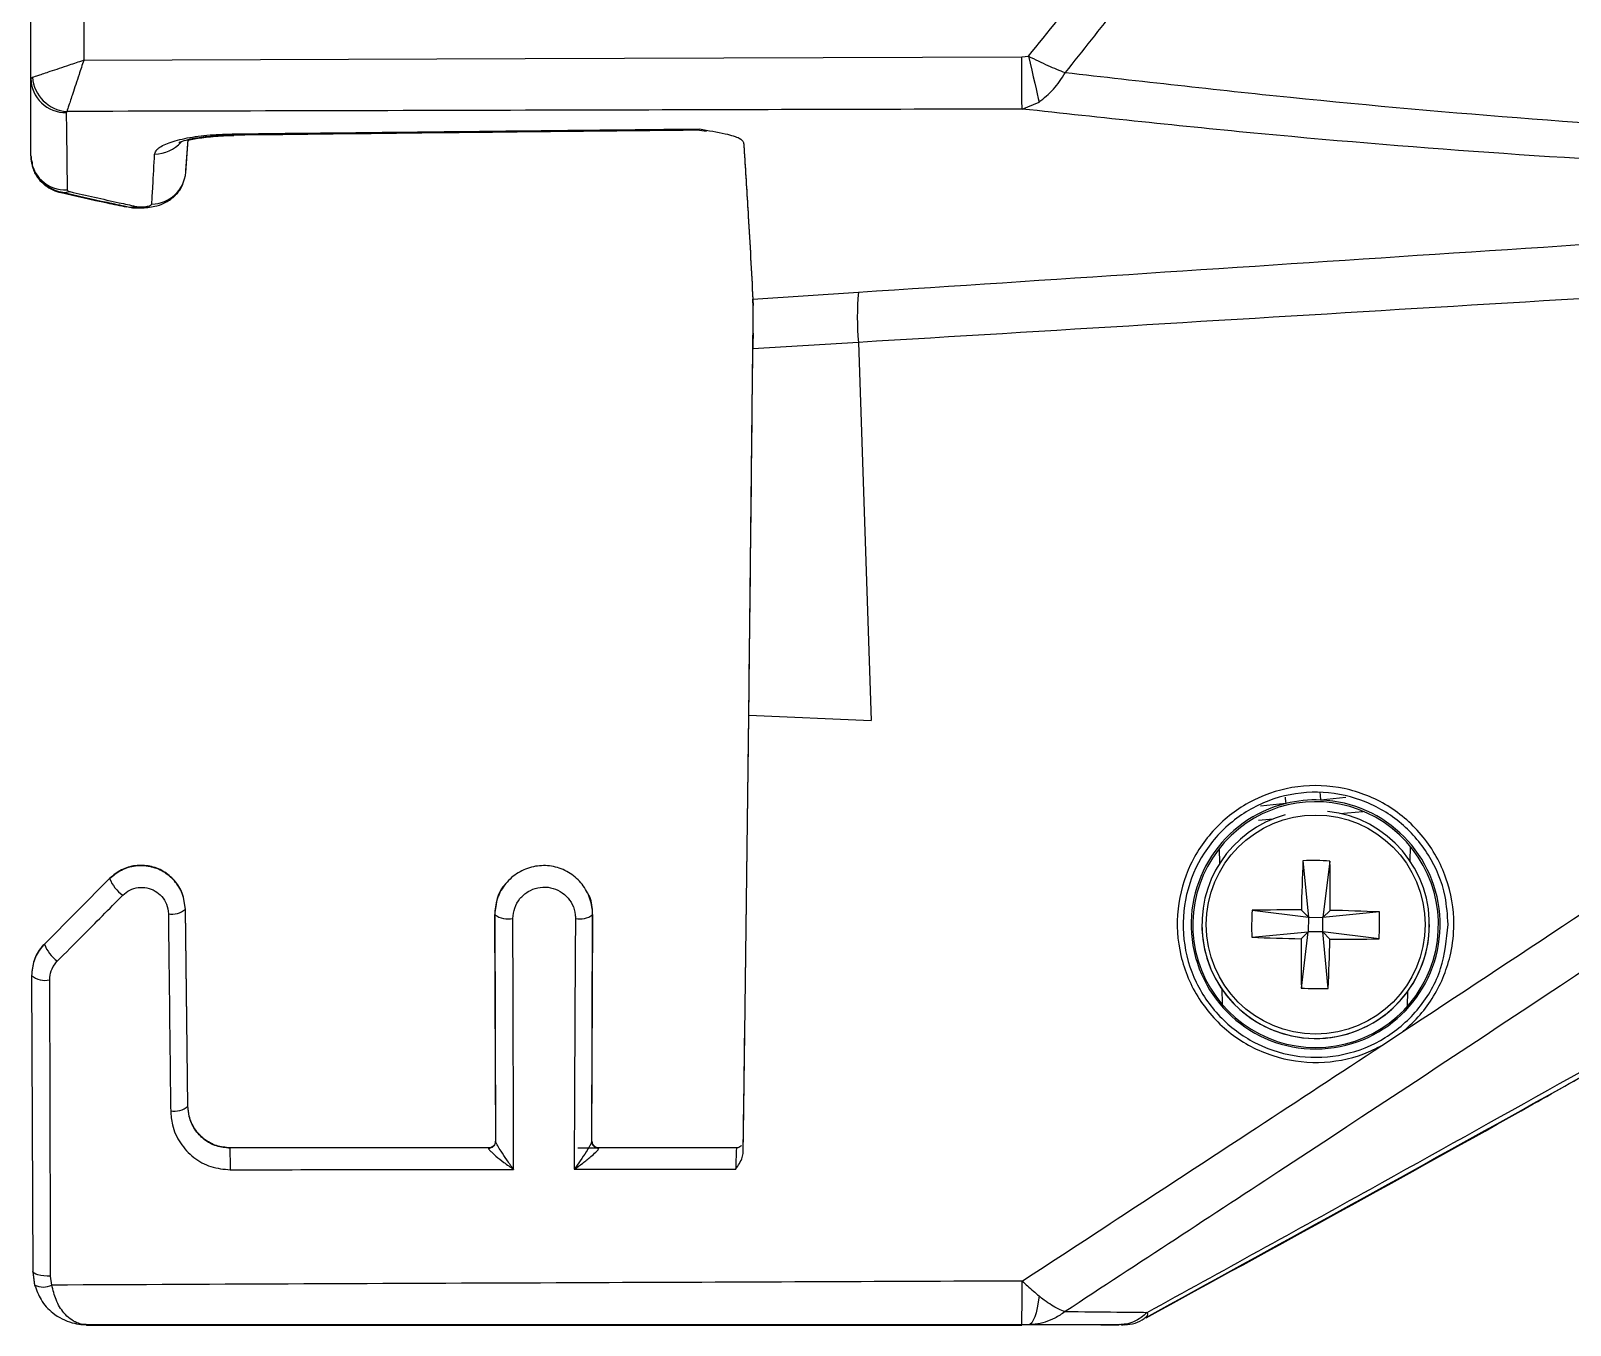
# Model space of a CAD drawing. Extents: x 8 to 113, y 1 to 87.
# Drawn here: x 66.943 to 69.122, y 33.387 to 35.217 of the extents above; entities that cross this region are included whole.
import ezdxf

# ---------------------------------------------------------------- set-up
doc = ezdxf.new("R2010")
doc.units = 0
doc.header["$MEASUREMENT"] = 0
doc.layers.add('OBJECT', color=7, linetype='CONTINUOUS')

msp = doc.modelspace()

# ---------------------------------------------------------------- linework, layer by layer
at = {"layer": 'OBJECT'}
for p, q in [((66.9434, 35.1498), (66.9434, 35.3809)), ((67.0184, 35.3554), (67.0184, 35.1757)), ((68.3457, 35.1803), (68.3552, 35.1813)), ((66.9434, 35.1498), (66.9458, 35.1514)), ((66.9434, 35.0405), (66.9434, 35.1498)), ((68.346, 35.1065), (68.3701, 35.1164)), ((66.9944, 35.1031), (66.9936, 35.1014)), ((67.8895, 35.0767), (67.8995, 35.0754)), ((67.1628, 35.0162), (67.166, 35.0633)), ((67.1628, 35.017), (67.1659, 35.0632)), ((67.1629, 35.0197), (67.1659, 35.0632)), ((67.9651, 34.8376), (68.1144, 34.8475)), ((67.9651, 34.837), (67.9653, 34.8285)), ((67.9594, 34.2491), (67.9651, 34.7674)), ((68.1144, 34.7765), (67.9651, 34.7674)), ((68.1144, 34.7765), (68.1324, 34.2419)), ((67.9594, 34.2491), (68.1324, 34.2419)), ((68.7193, 34.1244), (68.6835, 34.1208)), ((68.8043, 34.133), (68.7684, 34.1293)), ((68.7956, 34.1105), (68.8282, 34.1132)), ((68.6804, 34.1009), (68.7015, 34.1027)), ((68.6251, 34.061), (68.6255, 34.0396)), ((68.8951, 34.0428), (68.8955, 34.0636)), ((68.7435, 34.0435), (68.7513, 33.9636)), ((68.7816, 34.0431), (68.7718, 33.9633)), ((67.0549, 34.0184), (66.9626, 33.9257)), ((67.1642, 33.818), (67.1622, 33.975)), ((67.1642, 33.8175), (67.1622, 33.9745)), ((67.5995, 33.9666), (67.6008, 33.644)), ((67.5998, 33.9671), (67.6011, 33.6468)), ((67.7371, 33.6467), (67.7383, 33.9671)), ((67.7373, 33.6465), (67.7385, 33.9666)), ((68.6715, 33.9734), (68.7513, 33.9636)), ((68.7513, 33.9636), (68.7413, 33.9738)), ((68.7513, 33.9636), (68.751, 33.9431)), ((68.7513, 33.9636), (68.7718, 33.9633)), ((68.7715, 33.9428), (68.7718, 33.9633)), ((68.782, 33.9733), (68.7718, 33.9633)), ((68.8517, 33.9711), (68.7718, 33.9633)), ((68.6004, 33.9532), (68.6004, 33.9532)), ((68.671, 33.9354), (68.751, 33.9431)), ((68.7407, 33.9331), (68.751, 33.9431)), ((68.7412, 33.8634), (68.751, 33.9431)), ((68.7715, 33.9428), (68.751, 33.9431)), ((68.7792, 33.8629), (68.7715, 33.9428)), ((68.7715, 33.9428), (68.7815, 33.9326)), ((68.8512, 33.933), (68.7715, 33.9428)), ((68.9224, 33.9532), (68.9224, 33.9532)), ((66.9444, 33.8814), (66.9463, 33.4624)), ((66.9444, 33.8809), (66.9463, 33.4619)), ((68.6286, 33.8621), (68.629, 33.8405)), ((68.8916, 33.838), (68.8919, 33.859)), ((67.1658, 33.6963), (67.1642, 33.8182)), ((67.1658, 33.6958), (67.1642, 33.8177)), ((67.1658, 33.6959), (67.1642, 33.8175)), ((68.8553, 33.7823), (68.8817, 33.7997)), ((67.5912, 33.6374), (67.2254, 33.6374)), ((67.5912, 33.6374), (67.591, 33.637)), ((67.601, 33.6458), (67.601, 33.6458)), ((67.746, 33.6372), (67.7172, 33.6372)), ((67.7371, 33.6469), (67.7373, 33.6469)), ((67.7373, 33.6469), (67.7373, 33.6465)), ((67.7412, 33.6391), (67.7406, 33.6395)), ((67.7451, 33.6372), (67.7431, 33.638)), ((67.747, 33.6369), (67.7469, 33.6374)), ((67.9516, 33.6451), (67.9518, 33.6468)), ((67.9517, 33.6458), (67.9518, 33.6468)), ((67.9517, 33.6457), (67.9517, 33.6459)), ((67.9518, 33.6468), (67.9519, 33.6468)), ((66.9463, 33.4624), (66.9488, 33.4434)), ((66.9463, 33.4619), (66.9488, 33.4429)), ((66.9731, 33.4434), (66.9714, 33.4561)), ((67.0254, 33.3874), (67.0222, 33.3874)), ((67.0254, 33.387), (67.0222, 33.3869)), ((67.1421, 33.3874), (67.0254, 33.3874)), ((67.1421, 33.387), (67.0254, 33.387)), ((67.1712, 33.3874), (67.1421, 33.3874)), ((67.1712, 33.387), (67.1421, 33.387)), ((67.9492, 33.3874), (67.1712, 33.3874)), ((67.9492, 33.387), (67.1712, 33.387)), ((67.9907, 33.3874), (67.9492, 33.3874)), ((67.9907, 33.387), (67.9492, 33.387)), ((68.4575, 33.3874), (67.9907, 33.3874)), ((68.4575, 33.387), (67.9907, 33.387))]:
    msp.add_line(p, q, dxfattribs=at)
at = {"layer": 'OBJECT', "flags": 128}
for points in [[(67.0184, 35.1757), (67.6428, 35.1779), (68.3457, 35.1803)], [(68.346, 35.1065), (68.346, 35.1099), (68.3459, 35.1155), (68.3459, 35.123), (68.3459, 35.1322), (68.3458, 35.1429), (68.3458, 35.1547), (68.3458, 35.1673), (68.3457, 35.1803)], [(68.3552, 35.1813), (68.3575, 35.1714), (68.3597, 35.1616), (68.3619, 35.1522), (68.3639, 35.1433), (68.3658, 35.1352), (68.3675, 35.1279), (68.3689, 35.1216), (68.3701, 35.1164)], [(66.9936, 35.1014), (66.9939, 35.0762), (66.9948, 34.9921)], [(67.2283, 35.0699), (67.2283, 35.0699), (67.2283, 35.0713)], [(66.9862, 34.9893), (66.9909, 34.9887), (66.9988, 34.9897)], [(67.0791, 34.9685), (67.0837, 34.9679), (67.0916, 34.9689)], [(68.7183, 34.1335), (68.7185, 34.1314), (68.7193, 34.1244)], [(68.7673, 34.14), (68.7677, 34.1363), (68.7684, 34.1293)], [(67.6265, 33.607), (67.6264, 33.6558), (67.6259, 33.851), (67.6256, 33.9617)], [(67.7141, 33.9618), (67.7138, 33.913), (67.7128, 33.7175), (67.7122, 33.6071)], [(66.9714, 33.4561), (66.9713, 33.5045), (66.9707, 33.6979), (66.9701, 33.8751)], [(67.9419, 33.6374), (67.8441, 33.6374), (67.7469, 33.6374)], [(67.7122, 33.6071), (67.7622, 33.6072), (67.9409, 33.6074)], [(66.9714, 33.4561), (66.9665, 33.4562), (66.9617, 33.4565), (66.9574, 33.4571), (66.9535, 33.4579), (66.9504, 33.4589), (66.9481, 33.46), (66.9467, 33.4612), (66.9463, 33.4624)], [(68.3701, 33.428), (68.3689, 33.4192), (68.3675, 33.4113), (68.3658, 33.4043), (68.3639, 33.3984), (68.3619, 33.3936), (68.3597, 33.3902), (68.3575, 33.3881), (68.3552, 33.3874)], [(67.0222, 33.3874), (67.6443, 33.3874), (68.3457, 33.3874)], [(67.0222, 33.3869), (67.6443, 33.3869), (68.3457, 33.3869)], [(68.4866, 33.387), (68.4879, 33.3871), (68.4889, 33.3872)]]:
    msp.add_lwpolyline(points, dxfattribs=at)
at = {"layer": 'OBJECT'}
msp.add_circle((68.7614, 33.9532), 0.1549, dxfattribs=at)
for centre, radius, start, end in [((66.9926, 35.1506), 0.0492, 180.9638, 271.14), ((66.998, 35.1552), 0.0523, 184.1791, 266.0221), ((67.1182, 35.0931), 0.0504, 270.5065, 318.4926), ((66.9926, 35.0413), 0.0493, 180.9941, 272.5595), ((67.1139, 35.0211), 0.049, 270.8111, 355.2597), ((68.5205, 34.812), 0.4076, 175.0055, 184.9945), ((68.7614, 33.9532), 0.161, 269.2556, 83.9907), ((68.7614, 33.9532), 0.161, 105.5527, 269.2557), ((71.5091, 33.9198), 2.7684, 177.4387, 178.8821), ((68.7574, 33.6475), 0.3962, 86.5041, 92.0083), ((66.0167, 33.9912), 2.7654, 359.6304, 1.0753), ((67.1045, 34.0379), 0.0533, 201.4436, 234.3863), ((67.1433, 33.9967), 0.0287, 259.3454, 310.9688), ((67.6191, 33.9946), 0.0335, 234.9488, 281.3305), ((67.72, 33.9928), 0.0316, 259.2803, 305.4574), ((69.0674, 33.9492), 0.3966, 176.5064, 182.006), ((68.7235, 31.2088), 2.7651, 89.6317, 91.0768), ((68.7281, 31.2132), 2.7606, 87.4343, 88.8818), ((68.4557, 33.9572), 0.3963, 356.5041, 2.0082), ((68.7614, 33.9532), 0.161, 179.9998, 269.2559), ((68.7614, 33.9532), 0.161, 269.257, 359.9987), ((67.0105, 33.9434), 0.0511, 200.3256, 234.7956), ((68.7947, 36.7014), 2.7688, 267.4398, 268.883), ((71.5107, 33.9153), 2.77, 179.6305, 181.0731), ((66.0104, 33.9868), 2.7716, 357.4387, 358.8805), ((68.7994, 36.7094), 2.7769, 269.6309, 271.0699), ((66.9637, 33.9043), 0.03, 229.9135, 282.4225), ((68.7653, 34.2593), 0.3966, 266.5068, 272.0056), ((67.1467, 33.7186), 0.0293, 259.2148, 310.5978), ((66.6095, 33.6155), 0.6163, 359.1609, 2.0412), ((67.5912, 33.6469), 0.00987, 269.1326, 359.7089), ((67.7469, 33.6467), 0.00985, 180.3927, 270.7099), ((67.7473, 33.6469), 0.01, 179.9969, 232.1342), ((66.961, 33.4682), 0.0276, 243.9372, 296.0795), ((64.1171, 33.4354), 4.2289, 359.3502, 0.185)]:
    msp.add_arc(centre, radius, start, end, dxfattribs=at)
for centre, major_axis, ratio, start_param, end_param in [((68.7614, 33.9531), (0.1738, 0), 0.999993, 1.061966, 2.246379), ((68.7614, 33.9534), (0, 0.1761), 0.999992, 0.241592, 6.243051), ((68.7614, 33.9534), (0, 0.1761), 0.999992, 6.243051, 6.524777), ((68.7614, 33.9531), (0.1738, 0), 0.999993, 2.246379, 7.345151)]:
    msp.add_ellipse(centre, major_axis=major_axis, ratio=ratio, start_param=start_param, end_param=end_param, dxfattribs=at)
for points, knots in [([(68.3552, 35.1813), (68.3829, 35.2154), (68.4265, 35.269), (68.4683, 35.3239), (68.4835, 35.3438)], [0, 0, 0, 0, 0.636851, 1, 1, 1, 1]), ([(68.5232, 35.3081), (68.5089, 35.289), (68.471, 35.2384), (68.4316, 35.189), (68.4071, 35.1582)], [0, 0, 0, 0, 0.376845, 1, 1, 1, 1]), ([(68.3552, 35.1813), (68.3644, 35.1767), (68.378, 35.17), (68.3951, 35.1627), (68.4031, 35.1596), (68.407, 35.1582), (68.4071, 35.1582)], [0, 0, 0, 0, 0.507896, 0.747889, 0.993599, 1, 1, 1, 1]), ([(66.9458, 35.1514), (66.9484, 35.1523), (66.9538, 35.1541), (66.9717, 35.1601), (66.9945, 35.1677), (67.0114, 35.1734), (67.0183, 35.1757), (67.0184, 35.1757)], [0, 0, 0, 0, 0.223436, 0.473075, 0.787203, 0.996535, 1, 1, 1, 1]), ([(67.0184, 35.1757), (67.0183, 35.1756), (67.0161, 35.1688), (67.0105, 35.1518), (67.0029, 35.129), (66.997, 35.111), (66.9952, 35.1056), (66.9944, 35.1031)], [0, 0, 0, 0, 0.003461, 0.212793, 0.526924, 0.776562, 1, 1, 1, 1]), ([(68.3701, 35.1164), (68.3771, 35.122), (68.3873, 35.1302), (68.3992, 35.1454), (68.4045, 35.1537), (68.407, 35.1581), (68.4071, 35.1582)], [0, 0, 0, 0, 0.508663, 0.74828, 0.993606, 1, 1, 1, 1]), ([(68.4071, 35.1582), (68.5133, 35.1461), (68.8478, 35.1079), (69.3555, 35.0699), (69.9277, 35.0464), (70.37, 35.0406), (70.6372, 35.0436), (70.7354, 35.0447)], [0, 0, 0, 0, 0.135815, 0.427546, 0.64934, 0.871132, 1, 1, 1, 1]), ([(68.346, 35.1065), (68.3263, 35.1064), (68.1066, 35.1059), (67.656, 35.1047), (67.2252, 35.1036), (66.9944, 35.1031)], [0, 0, 0, 0, 0.043725, 0.487633, 1, 1, 1, 1]), ([(70.5426, 35.0068), (70.4964, 35.0061), (70.2799, 35.0026), (69.8897, 35.0039), (69.3159, 35.0227), (68.8007, 35.0574), (68.4589, 35.0943), (68.346, 35.1065)], [0, 0, 0, 0, 0.064098, 0.300034, 0.53597, 0.846666, 1, 1, 1, 1]), ([(67.1186, 35.0428), (67.1193, 35.0449), (67.1211, 35.0502), (67.1349, 35.0581), (67.1597, 35.0652), (67.192, 35.0701), (67.2162, 35.0709), (67.2283, 35.0713)], [0, 0, 0, 0, 0.151543, 0.369849, 0.581663, 0.790624, 1, 1, 1, 1]), ([(67.2283, 35.0713), (67.2616, 35.0717), (67.4283, 35.0735), (67.6486, 35.0758), (67.8357, 35.0778), (67.8894, 35.0783)], [0, 0, 0, 0, 0.151261, 0.756304, 1, 1, 1, 1]), ([(67.2283, 35.0699), (67.3237, 35.071), (67.5441, 35.0735), (67.7646, 35.0758), (67.8897, 35.0771)], [0, 0, 0, 0, 0.432599, 1, 1, 1, 1]), ([(67.8894, 35.0783), (67.8894, 35.0783), (67.9021, 35.0761), (67.9243, 35.0724), (67.9475, 35.0659), (67.9506, 35.0614), (67.952, 35.0594)], [0, 0, 0, 0, 0.002566, 0.427489, 0.744599, 1, 1, 1, 1]), ([(67.8897, 35.0779), (67.8896, 35.0777), (67.8895, 35.0773), (67.8894, 35.078), (67.8894, 35.0783)], [0, 0, 0, 0, 0.5642591, 1, 1, 1, 1]), ([(67.1527, 35.0592), (67.1527, 35.0592), (67.1528, 35.0592), (67.158, 35.0614), (67.17, 35.0645), (67.1865, 35.0674), (67.2001, 35.0683), (67.2053, 35.0687)], [0, 0, 0, 0, 0.098992, 0.283662, 0.512773, 0.813205, 1, 1, 1, 1]), ([(67.1659, 35.0622), (67.1688, 35.0629), (67.1771, 35.065), (67.1983, 35.0676), (67.2184, 35.0692), (67.2293, 35.0689), (67.2304, 35.0688)], [0, 0, 0, 0, 0.187849, 0.547523, 0.956208, 1, 1, 1, 1]), ([(67.2053, 35.0687), (67.2094, 35.0691), (67.2168, 35.0698), (67.2248, 35.0697), (67.2283, 35.0696)], [0, 0, 0, 0, 0.554371, 1, 1, 1, 1]), ([(67.952, 35.0594), (67.9525, 35.0517), (67.9548, 35.017), (67.9595, 34.9429), (67.963, 34.8768), (67.9651, 34.8376)], [0, 0, 0, 0, 0.1035658, 0.4686572, 1, 1, 1, 1]), ([(67.952, 35.0585), (67.9525, 35.0508), (67.9548, 35.0161), (67.9595, 34.9422), (67.963, 34.8761), (67.9651, 34.837)], [0, 0, 0, 0, 0.103566, 0.468657, 1, 1, 1, 1]), ([(66.9438, 35.0395), (66.9442, 35.0335), (66.9451, 35.0222), (66.9533, 35.0082), (66.9633, 34.9983), (66.9745, 34.992), (66.9821, 34.9891), (66.9861, 34.9885), (66.9861, 34.9885)], [0, 0, 0, 0, 0.247971, 0.464292, 0.654103, 0.827171, 0.999781, 1, 1, 1, 1]), ([(66.9449, 35.0331), (66.9453, 35.0295), (66.9461, 35.0208), (66.9534, 35.0091), (66.9633, 34.9992), (66.9745, 34.9929), (66.9822, 34.99), (66.9862, 34.9893), (66.9862, 34.9893)], [0, 0, 0, 0, 0.1623868, 0.403, 0.6141725, 0.8067121, 0.9988897, 1, 1, 1, 1]), ([(67.1146, 34.9721), (67.1151, 34.9803), (67.1164, 35.0039), (67.1178, 35.0274), (67.1186, 35.0428)], [0, 0, 0, 0, 0.347831, 1, 1, 1, 1]), ([(68.1144, 34.8475), (68.6587, 34.8834), (69.468, 34.9368), (70.2774, 34.9895), (70.5426, 35.0068)], [0, 0, 0, 0, 0.672377, 1, 1, 1, 1]), ([(66.9861, 34.9895), (67.0078, 34.9844), (67.0388, 34.977), (67.0699, 34.9708), (67.0792, 34.9689)], [0, 0, 0, 0, 0.700023, 1, 1, 1, 1]), ([(66.9862, 34.9886), (67.0078, 34.9835), (67.0388, 34.9762), (67.0699, 34.97), (67.0792, 34.9681)], [0, 0, 0, 0, 0.700058, 1, 1, 1, 1]), ([(66.9948, 34.9921), (66.995, 34.9917), (66.9953, 34.9909), (66.9972, 34.9901), (66.9985, 34.9898), (66.9988, 34.9897)], [0, 0, 0, 0, 0.44107, 0.883148, 1, 1, 1, 1]), ([(66.9988, 34.9897), (67.0221, 34.9844), (67.053, 34.9774), (67.0839, 34.9706), (67.0916, 34.9689)], [0, 0, 0, 0, 0.752707, 1, 1, 1, 1]), ([(67.0792, 34.9688), (67.0805, 34.9684), (67.0874, 34.9664), (67.1021, 34.9664), (67.1203, 34.9685), (67.1367, 34.9749), (67.1496, 34.9853), (67.1577, 34.9958), (67.1592, 35.0027), (67.1595, 35.0042)], [0, 0, 0, 0, 0.044206, 0.228662, 0.442491, 0.609596, 0.783, 0.952457, 1, 1, 1, 1]), ([(70.7354, 34.9844), (70.651, 34.9236), (70.3909, 34.736), (69.9488, 34.4301), (69.3603, 34.0332), (68.8455, 33.6927), (68.511, 33.474), (68.4071, 33.406)], [0, 0, 0, 0, 0.11076, 0.341606, 0.572454, 0.867109, 1, 1, 1, 1]), ([(67.0916, 34.9689), (67.0927, 34.9687), (67.095, 34.9683), (67.0994, 34.9681), (67.1039, 34.9683), (67.1081, 34.9689), (67.1115, 34.9698), (67.114, 34.9709), (67.1144, 34.9717), (67.1146, 34.9721)], [0, 0, 0, 0, 0.140408, 0.280744, 0.419016, 0.557115, 0.697838, 0.842811, 1, 1, 1, 1]), ([(70.5426, 34.9237), (70.2774, 34.9076), (69.468, 34.8584), (68.6587, 34.8094), (68.1144, 34.7765)], [0, 0, 0, 0, 0.327623, 1, 1, 1, 1]), ([(68.8817, 33.7997), (69.0447, 33.9072), (69.3883, 34.134), (69.9106, 34.4848), (70.3008, 34.7529), (70.5103, 34.9008), (70.5426, 34.9237)], [0, 0, 0, 0, 0.292473, 0.616502, 0.940788, 1, 1, 1, 1]), ([(67.9651, 34.7674), (67.9652, 34.7771), (67.9654, 34.7965), (67.9654, 34.8197), (67.9653, 34.8328), (67.9652, 34.8364), (67.9651, 34.8376)], [0, 0, 0, 0, 0.287729, 0.575484, 0.862662, 1, 1, 1, 1]), ([(67.9653, 34.7894), (67.9653, 34.7865), (67.9653, 34.7797), (67.9652, 34.7716), (67.9651, 34.7669)], [0, 0, 0, 0, 0.4117454, 1, 1, 1, 1]), ([(67.9516, 33.6453), (67.9523, 33.6923), (67.9547, 33.8724), (67.9595, 34.2462), (67.963, 34.5731), (67.9651, 34.7669)], [0, 0, 0, 0, 0.1256711, 0.4817596, 1, 1, 1, 1]), ([(68.5232, 33.4048), (68.6285, 33.4628), (68.9125, 33.6194), (69.3737, 33.8778), (70.0079, 34.2388), (70.4594, 34.5083), (70.7354, 34.6731)], [0, 0, 0, 0, 0.141609, 0.381809, 0.622074, 1, 1, 1, 1]), ([(68.5215, 33.3977), (68.7043, 33.4981), (69.1256, 33.7295), (69.7503, 34.0829), (70.2964, 34.397), (70.6025, 34.5819), (70.706, 34.6443)], [0, 0, 0, 0, 0.248952, 0.573755, 0.855928, 1, 1, 1, 1]), ([(67.9514, 33.6316), (67.9521, 33.6833), (67.9546, 33.8681), (67.9573, 34.074), (67.9591, 34.2281), (67.9594, 34.2491)], [0, 0, 0, 0, 0.251317, 0.898074, 1, 1, 1, 1]), ([(68.8817, 33.7997), (68.883, 33.8007), (68.9014, 33.8153), (68.9316, 33.8503), (68.9531, 33.9043), (68.9593, 33.9619), (68.9495, 34.0202), (68.9165, 34.0794), (68.8656, 34.1241), (68.8029, 34.1491), (68.7358, 34.1518), (68.6722, 34.1324), (68.6188, 34.0934), (68.5811, 34.0393), (68.563, 33.9753), (68.5671, 33.9083), (68.5935, 33.846), (68.6394, 33.796), (68.6992, 33.7644), (68.7654, 33.7547), (68.8189, 33.7644), (68.8468, 33.7782), (68.8553, 33.7823)], [0, 0, 0, 0, 0.004324, 0.058734, 0.113667, 0.148132, 0.204113, 0.260096, 0.316004, 0.371494, 0.426336, 0.480565, 0.534521, 0.588739, 0.643686, 0.699479, 0.755779, 0.811954, 0.867463, 0.922172, 0.976352, 1, 1, 1, 1]), ([(68.9489, 33.9534), (68.9468, 33.9321), (68.9427, 33.8897), (68.9101, 33.8331), (68.862, 33.7904), (68.8023, 33.7663), (68.7386, 33.7633), (68.6776, 33.7813), (68.6259, 33.8183), (68.5891, 33.8703), (68.5715, 33.932), (68.5753, 33.9965), (68.6006, 34.0562), (68.6443, 34.1039), (68.7011, 34.1342), (68.7642, 34.1439), (68.8267, 34.1323), (68.8821, 34.101), (68.9239, 34.0531), (68.9457, 34.001), (68.948, 33.9667), (68.9489, 33.9534)], [0, 0, 0, 0, 0.0543006, 0.10861, 0.1626463, 0.2161784, 0.2692566, 0.3221304, 0.3751485, 0.4286225, 0.4826746, 0.5371585, 0.5917056, 0.6459054, 0.6995241, 0.7526202, 0.8054863, 0.8584856, 0.9118998, 0.9658231, 1, 1, 1, 1]), ([(67.1622, 33.975), (67.1612, 33.9827), (67.1594, 33.9974), (67.1475, 34.0161), (67.1315, 34.0294), (67.112, 34.0368), (67.0912, 34.0375), (67.0709, 34.0317), (67.0602, 34.0229), (67.0549, 34.0184)], [0, 0, 0, 0, 0.158214, 0.301961, 0.442276, 0.580649, 0.719408, 0.860012, 1, 1, 1, 1]), ([(67.1622, 33.9745), (67.1612, 33.9822), (67.1594, 33.9969), (67.1475, 34.0155), (67.1315, 34.0289), (67.112, 34.0362), (67.0912, 34.0369), (67.0709, 34.0311), (67.0602, 34.0223), (67.0549, 34.0179)], [0, 0, 0, 0, 0.158213, 0.301961, 0.442277, 0.580649, 0.719408, 0.860013, 1, 1, 1, 1]), ([(67.7383, 33.9671), (67.7382, 33.9699), (67.7378, 33.9805), (67.7324, 33.9984), (67.7187, 34.0174), (67.6997, 34.0308), (67.6775, 34.0373), (67.6543, 34.0363), (67.6323, 34.0276), (67.6144, 34.0119), (67.6021, 33.9909), (67.6006, 33.975), (67.5998, 33.9671)], [0, 0, 0, 0, 0.03833, 0.147054, 0.253683, 0.358427, 0.462261, 0.566581, 0.672676, 0.781101, 0.89078, 1, 1, 1, 1]), ([(67.0735, 33.9946), (67.0767, 33.9972), (67.0831, 34.0026), (67.0954, 34.0061), (67.1079, 34.0057), (67.1197, 34.0012), (67.1293, 33.9932), (67.1364, 33.982), (67.1375, 33.9731), (67.138, 33.9685)], [0, 0, 0, 0, 0.139689, 0.279382, 0.417151, 0.554959, 0.695483, 0.840219, 1, 1, 1, 1]), ([(67.6153, 34.0109), (67.6153, 34.0108), (67.6092, 34.0055), (67.6022, 33.99), (67.6004, 33.9744), (67.5995, 33.9666)], [0, 0, 0, 0, 0.002982, 0.502052, 1, 1, 1, 1]), ([(67.6256, 33.9617), (67.6261, 33.9668), (67.6271, 33.9769), (67.6349, 33.9903), (67.6464, 34.0004), (67.6605, 34.006), (67.6754, 34.0067), (67.6896, 34.0025), (67.7017, 33.9939), (67.7104, 33.9818), (67.7138, 33.9704), (67.714, 33.9636), (67.7141, 33.9618)], [0, 0, 0, 0, 0.1098706, 0.2198787, 0.3281514, 0.4337081, 0.5373678, 0.6406879, 0.7452914, 0.8521855, 0.9614606, 1, 1, 1, 1]), ([(66.9811, 33.9017), (66.9927, 33.9133), (67.0235, 33.9443), (67.0543, 33.9753), (67.0735, 33.9946)], [0, 0, 0, 0, 0.3768752, 1, 1, 1, 1]), ([(67.7385, 33.9666), (67.7384, 33.9694), (67.7379, 33.9799), (67.736, 33.9912), (67.7312, 33.9977), (67.7312, 33.9978)], [0, 0, 0, 0, 0.2572001, 0.9875496, 1, 1, 1, 1]), ([(67.138, 33.9685), (67.1382, 33.9523), (67.1392, 33.8715), (67.1402, 33.7787), (67.1411, 33.7019), (67.1413, 33.6899)], [0, 0, 0, 0, 0.173989, 0.869945, 1, 1, 1, 1]), ([(66.9626, 33.9257), (66.9613, 33.9243), (66.955, 33.9176), (66.9465, 33.903), (66.9451, 33.8886), (66.9444, 33.8814)], [0, 0, 0, 0, 0.118786, 0.560682, 1, 1, 1, 1]), ([(66.9626, 33.9251), (66.9613, 33.9237), (66.955, 33.917), (66.9465, 33.9024), (66.9451, 33.8881), (66.9444, 33.8809)], [0, 0, 0, 0, 0.11878, 0.560683, 1, 1, 1, 1]), ([(66.9701, 33.8751), (66.9706, 33.8794), (66.9714, 33.888), (66.9765, 33.8968), (66.9803, 33.9008), (66.9811, 33.9017)], [0, 0, 0, 0, 0.440607, 0.881892, 1, 1, 1, 1]), ([(68.346, 33.449), (68.4566, 33.5212), (68.6264, 33.632), (68.7962, 33.7435), (68.8553, 33.7823)], [0, 0, 0, 0, 0.6515585, 1, 1, 1, 1]), ([(68.5215, 33.3972), (68.7045, 33.4972), (68.9217, 33.6159), (69.1373, 33.7378), (69.1713, 33.757)], [0, 0, 0, 0, 0.842682, 1, 1, 1, 1]), ([(67.1413, 33.6899), (67.1418, 33.6832), (67.1431, 33.6672), (67.1538, 33.6437), (67.1729, 33.623), (67.1978, 33.6091), (67.2164, 33.6073), (67.2257, 33.6065)], [0, 0, 0, 0, 0.1535845, 0.3709439, 0.5821926, 0.7909794, 1, 1, 1, 1]), ([(67.2254, 33.6374), (67.2188, 33.6381), (67.2056, 33.6393), (67.188, 33.6493), (67.1746, 33.6639), (67.1671, 33.6804), (67.1662, 33.6917), (67.1658, 33.6964)], [0, 0, 0, 0, 0.206045, 0.413201, 0.624802, 0.844343, 1, 1, 1, 1]), ([(67.2254, 33.6369), (67.2188, 33.6376), (67.2056, 33.6388), (67.188, 33.6487), (67.1746, 33.6634), (67.1671, 33.6799), (67.1662, 33.6912), (67.1658, 33.6959)], [0, 0, 0, 0, 0.206044, 0.413199, 0.624803, 0.844346, 1, 1, 1, 1]), ([(67.591, 33.637), (67.5911, 33.6365), (67.5913, 33.636), (67.5926, 33.6342), (67.5954, 33.6311), (67.6025, 33.6249), (67.6133, 33.6164), (67.6219, 33.6102), (67.6264, 33.6071), (67.6265, 33.607)], [0, 0, 0, 0, 0.096804, 0.119697, 0.243918, 0.426593, 0.695058, 0.995729, 1, 1, 1, 1]), ([(67.5946, 33.6381), (67.5945, 33.638), (67.5935, 33.6375), (67.5923, 33.6375), (67.5912, 33.6375)], [0, 0, 0, 0, 0.0973889, 1, 1, 1, 1]), ([(67.601, 33.6459), (67.601, 33.6458), (67.601, 33.6457), (67.6009, 33.645), (67.6005, 33.6436), (67.5994, 33.6415), (67.5974, 33.6393), (67.5955, 33.6385), (67.5946, 33.6381)], [0, 0, 0, 0, 0.124657, 0.221446, 0.321182, 0.535425, 0.763685, 1, 1, 1, 1]), ([(67.6265, 33.607), (67.6265, 33.6071), (67.6232, 33.6115), (67.617, 33.6201), (67.6094, 33.6316), (67.6043, 33.6398), (67.6022, 33.6436), (67.6012, 33.6458), (67.6011, 33.6463), (67.6011, 33.6468)], [0, 0, 0, 0, 0.0042653, 0.3049388, 0.5734098, 0.7560769, 0.8803029, 0.9031933, 1, 1, 1, 1]), ([(67.7371, 33.6467), (67.737, 33.6461), (67.7369, 33.6455), (67.7359, 33.6432), (67.7338, 33.6391), (67.7285, 33.6305), (67.7211, 33.6193), (67.7152, 33.6111), (67.7123, 33.6072), (67.7122, 33.6071)], [0, 0, 0, 0, 0.1003119, 0.1235844, 0.2522221, 0.4446766, 0.7262847, 0.9956595, 1, 1, 1, 1]), ([(67.7122, 33.6071), (67.7123, 33.6072), (67.7163, 33.61), (67.7246, 33.6159), (67.735, 33.6242), (67.7424, 33.6307), (67.7454, 33.6339), (67.7468, 33.6358), (67.7469, 33.6364), (67.747, 33.6369)], [0, 0, 0, 0, 0.004324, 0.273716, 0.555329, 0.747771, 0.876419, 0.899693, 1, 1, 1, 1]), ([(67.743, 33.6384), (67.7426, 33.6385), (67.7414, 33.6389), (67.7399, 33.6403), (67.7384, 33.642), (67.7377, 33.6436), (67.7373, 33.6448), (67.7372, 33.6454), (67.7371, 33.6458), (67.7371, 33.646), (67.7371, 33.6459), (67.7371, 33.6458)], [0, 0, 0, 0, 0.080512, 0.264538, 0.420041, 0.548044, 0.641318, 0.7085, 0.779371, 0.883166, 1, 1, 1, 1]), ([(67.7386, 33.642), (67.7383, 33.6424), (67.7379, 33.6433), (67.7376, 33.6445), (67.7374, 33.6452), (67.7374, 33.6455), (67.7374, 33.6457), (67.7374, 33.6456), (67.7374, 33.6456)], [0, 0, 0, 0, 0.265627, 0.491858, 0.629795, 0.743603, 0.886681, 1, 1, 1, 1]), ([(67.7469, 33.6376), (67.7463, 33.6375), (67.7449, 33.6375), (67.7437, 33.6381), (67.743, 33.6384)], [0, 0, 0, 0, 0.478108, 1, 1, 1, 1]), ([(67.9419, 33.6374), (67.9419, 33.6372), (67.9418, 33.6366), (67.9415, 33.6323), (67.9413, 33.6259), (67.9411, 33.618), (67.9409, 33.6116), (67.9409, 33.6081), (67.9409, 33.6074)], [0, 0, 0, 0, 0.19038, 0.38077, 0.571176, 0.761567, 0.9519, 1, 1, 1, 1]), ([(67.9491, 33.6406), (67.9488, 33.6403), (67.9478, 33.6391), (67.9453, 33.6378), (67.9431, 33.6376), (67.942, 33.6375)], [0, 0, 0, 0, 0.167332, 0.587345, 1, 1, 1, 1]), ([(67.9409, 33.6074), (67.9409, 33.6075), (67.9444, 33.6127), (67.9499, 33.6202), (67.9511, 33.629), (67.9514, 33.6316)], [0, 0, 0, 0, 0.007322, 0.709032, 1, 1, 1, 1]), ([(67.2257, 33.6065), (67.2424, 33.6065), (67.3257, 33.6066), (67.4593, 33.6068), (67.5762, 33.6069), (67.6265, 33.607)], [0, 0, 0, 0, 0.124751, 0.623749, 1, 1, 1, 1]), ([(66.9488, 33.4434), (66.9515, 33.4363), (66.9572, 33.4207), (66.9757, 33.4011), (66.9961, 33.3909), (67.0117, 33.388), (67.0181, 33.3875), (67.0205, 33.3874), (67.0215, 33.3874), (67.022, 33.3874), (67.0221, 33.3874), (67.0222, 33.3874)], [0, 0, 0, 0, 0.209835, 0.45496, 0.779385, 0.913429, 0.964973, 0.985756, 0.994208, 0.996872, 1, 1, 1, 1]), ([(68.346, 33.449), (68.3263, 33.449), (68.1066, 33.4481), (67.6489, 33.4463), (67.211, 33.4444), (66.9731, 33.4434)], [0, 0, 0, 0, 0.0430488, 0.4800874, 1, 1, 1, 1]), ([(67.0222, 33.3874), (67.0222, 33.3874), (67.0221, 33.3874), (67.0218, 33.3874), (67.0211, 33.3874), (67.0194, 33.3875), (67.0152, 33.388), (67.0047, 33.3909), (66.9911, 33.4011), (66.9787, 33.4207), (66.9749, 33.4363), (66.9731, 33.4434)], [0, 0, 0, 0, 0.00312, 0.005802, 0.014253, 0.035066, 0.086648, 0.220609, 0.545038, 0.790162, 1, 1, 1, 1]), ([(68.346, 33.449), (68.3486, 33.4467), (68.3569, 33.4393), (68.3647, 33.4326), (68.3701, 33.428)], [0, 0, 0, 0, 0.31184, 1, 1, 1, 1]), ([(68.4071, 33.406), (68.407, 33.406), (68.404, 33.4068), (68.395, 33.4102), (68.3821, 33.4182), (68.3725, 33.426), (68.3701, 33.428)], [0, 0, 0, 0, 0.006394, 0.300547, 0.825942, 1, 1, 1, 1]), ([(68.4071, 33.406), (68.407, 33.406), (68.4023, 33.4024), (68.3889, 33.3939), (68.3709, 33.388), (68.3583, 33.3875), (68.3552, 33.3874)], [0, 0, 0, 0, 0.006408, 0.300202, 0.825965, 1, 1, 1, 1]), ([(68.4071, 33.406), (68.4316, 33.4058), (68.471, 33.4054), (68.5089, 33.405), (68.5232, 33.4048)], [0, 0, 0, 0, 0.623157, 1, 1, 1, 1]), ([(68.5232, 33.4048), (68.5231, 33.4047), (68.5203, 33.4019), (68.511, 33.3942), (68.4973, 33.3881), (68.4866, 33.3876), (68.4835, 33.3874)], [0, 0, 0, 0, 0.006933, 0.249499, 0.784267, 1, 1, 1, 1]), ([(68.484, 33.388), (68.4853, 33.3878), (68.496, 33.3863), (68.5099, 33.3899), (68.5195, 33.3967), (68.5213, 33.398)], [0, 0, 0, 0, 0.099297, 0.828891, 1, 1, 1, 1]), ([(68.5232, 33.4048), (68.5232, 33.4047), (68.5234, 33.4029), (68.5236, 33.3991), (68.522, 33.3986), (68.5211, 33.3983)], [0, 0, 0, 0, 0.011983, 0.432053, 1, 1, 1, 1]), ([(68.3552, 33.3874), (68.353, 33.3874), (68.3499, 33.3874), (68.3467, 33.3874), (68.3457, 33.3874)], [0, 0, 0, 0, 0.678875, 1, 1, 1, 1]), ([(68.4835, 33.3874), (68.4683, 33.3874), (68.4265, 33.3874), (68.3829, 33.3874), (68.3552, 33.3874)], [0, 0, 0, 0, 0.363149, 1, 1, 1, 1]), ([(68.4575, 33.3874), (68.4626, 33.3874), (68.4705, 33.3874), (68.4789, 33.3874), (68.4823, 33.3874), (68.4832, 33.3874), (68.4835, 33.3874)], [0, 0, 0, 0, 0.530149, 0.827821, 0.942251, 1, 1, 1, 1])]:
    msp.add_open_spline(points, degree=3, knots=knots, dxfattribs=at)

doc.saveas('drawing.dxf')
